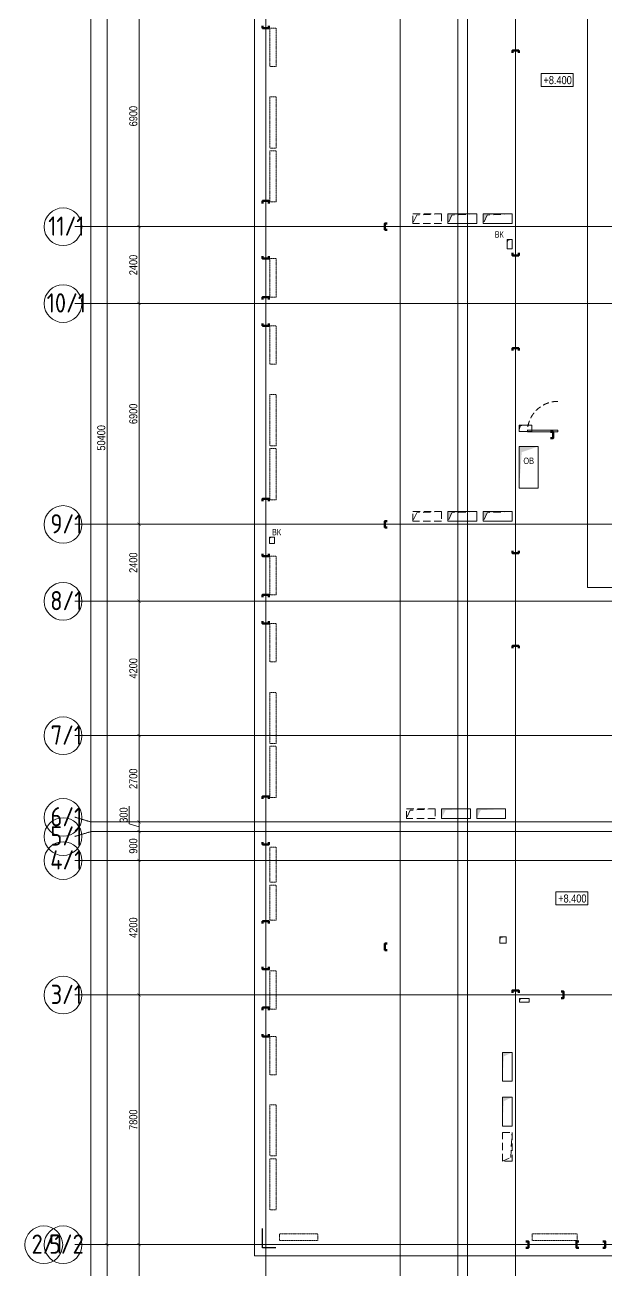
# Model space of a CAD drawing. Header units: millimetres. Extents: x -231292 to 573618, y -153144 to 564035.
# Drawn here: x -229292 to -211150, y 167897 to 206795 of the extents above; entities that cross this region are included whole.
import ezdxf
from ezdxf.enums import TextEntityAlignment as Align

# ---------------------------------------------------------------- set-up
doc = ezdxf.new("R2010")
doc.units = ezdxf.units.MM
for name, pattern in [('CENTER2', [28.575, 19.05, -3.175, 3.175, -3.175]), ('DASHED', [19.05, 12.7, -6.35]), ('HIDDEN', [9.525, 6.35, -3.175]), ('HIDDEN2', [4.7625, 3.175, -1.5875])]:
    doc.linetypes.add(name, pattern=pattern)
doc.layers.get('0').update_dxf_attribs({"color": 250})
doc.layers.get('Defpoints').update_dxf_attribs({"color": 250})
for name, color, linetype, lineweight in [('АР_Двери_внутренние_антипаника', 250, 'Continuous', 0), ('АР_Отметка', 7, 'Continuous', 13), ('АР_Отопительные приборы', 250, 'HIDDEN2', 0), ('АР_Разрезы марка', 250, 'Continuous', 13), ('ВК_Шахты', 5, 'Continuous', 9), ('КМ_Фахверки', 250, 'Continuous', 80), ('КМ_Фахверки_марка для кладочных', 250, 'Continuous', 0), ('КМ_Фахверки_марка_внутренние', 250, 'Continuous', 0), ('ОВ_Классы', 250, 'Continuous', 0), ('ОВ_Шахты', 250, 'Continuous', 5), ('РД_Оси_100', 250, 'Continuous', 0), ('РД_Оси_размер', 250, 'Continuous', 0)]:
    doc.layers.add(name, color=color, linetype=linetype, lineweight=lineweight)
doc.layers.add('АР_Делит', color=250, linetype='Continuous', lineweight=0, plot=False)
doc.layers.add('РД_Размеры КП', color=250, linetype='Continuous')
doc.styles.add('Arial_Narrow_08', font='ARIALN.TTF', dxfattribs={"width": 0.8})
doc.styles.add('style1', font='ARIALN.TTF')
doc.styles.add('ккк', font='isocpeur.ttf', dxfattribs={"width": 0.85, "oblique": 15})
doc.dimstyles.new('Dim100_ареал', dxfattribs={"dimscale": 100, "dimtxt": 2.5, "dimasz": 1, "dimexe": 1, "dimexo": 1, "dimgap": 0.5, "dimtad": 1, "dimzin": 12, "dimdsep": 46, "dimtxsty": 'style1', "dimblk": 'ARCHTICK', "dimcen": 1, "dimdle": 1, "dimclrd": 256, "dimclre": 256, "dimaunit": 1, "dimadec": 0, "dimazin": 3, "dimtfac": 1, "dimtmove": 1, "dimatfit": 3, "dimldrblk": 'OPEN30', "dimfxl": 2, "dimfxlon": 1, "dimtolj": 1, "dimtzin": 0, "dimlwd": 9, "dimlwe": 9, "dimarcsym": 0})

# ---------------------------------------------------------------- blocks, each defined once
blk = doc.blocks.new('A-iden')
at = {"linetype": 'Continuous', "lineweight": 5}
blk.add_circle((-0.73, -4.06), 5.89, dxfattribs=at)
at = {"color": 0, "linetype": 'Continuous', "lineweight": 20, "style": 'ккк', "width": 0.85}
blk.add_attdef('ID', text='', height=6, dxfattribs=at).set_placement((0.31, -3.85), align=Align.MIDDLE_CENTER)
blk = doc.blocks.new('_ArchTick')
at = {"color": 0, "linetype": 'ByBlock', "const_width": 0.15}
blk.add_lwpolyline([(-0.5, -0.5), (0.5, 0.5)], dxfattribs=at)
blk = doc.blocks.new('*D1564')
at = {"layer": 'Defpoints', "color": 0, "transparency": 16777216}
for p in [(-5455, 134700), (-2955, 134700), (-2955, 0)]:
    blk.add_point(p, dxfattribs=at)
at = {"layer": 'РД_Оси_размер', "lineweight": 9, "transparency": 16777216}
for p, q in [((-5255, 134700), (-5555, 134700)), ((-5455, -100), (-5455, 134800)), ((-5255, 0), (-5555, 0))]:
    blk.add_line(p, q, dxfattribs=at)
at = {"layer": 'РД_Оси_размер', "lineweight": 9, "transparency": 16777216, "xscale": 100, "yscale": 100, "zscale": 100}
for p, rotation in [((-5455, 134700), 90), ((-5455, 0), 270)]:
    blk.add_blockref('_ArchTick', p, dxfattribs=dict(at, rotation=rotation))
at = {"layer": 'РД_Оси_размер', "color": 0, "transparency": 16777216, "insert": (-5633, 67350), "char_height": 250, "attachment_point": 5, "rotation": 90, "style": 'style1'}
blk.add_mtext('\\A1;134700', dxfattribs=at)
blk = doc.blocks.new('_Open30')
at = {"color": 0, "linetype": 'ByBlock', "lineweight": -2}
for p, q in [((-1, 0.27), (0, 0)), ((0, 0), (-1, -0.27)), ((0, 0), (-1, 0))]:
    blk.add_line(p, q, dxfattribs=at)
blk = doc.blocks.new('*D25')
at = {"layer": 'Defpoints', "color": 0, "transparency": 16777216}
for p in [(-3955, 13500), (-3220, 13500), (-2955, 0)]:
    blk.add_point(p, dxfattribs=at)
at = {"layer": 'РД_Оси_размер', "color": 0, "lineweight": 5, "transparency": 16777216}
for p, q in [((-3755, 13500), (-4055, 13500)), ((-3955, -100), (-3955, 13600)), ((-3755, 0), (-4055, 0))]:
    blk.add_line(p, q, dxfattribs=at)
at = {"layer": 'РД_Оси_размер', "color": 0, "lineweight": 5, "transparency": 16777216, "xscale": 100, "yscale": 100, "zscale": 100}
for p, rotation in [((-3955, 13500), 90), ((-3955, 0), 270)]:
    blk.add_blockref('_ArchTick', p, dxfattribs=dict(at, rotation=rotation))
at = {"layer": 'РД_Оси_размер', "color": 0, "transparency": 16777216, "insert": (-4133, 6750), "char_height": 250, "attachment_point": 5, "rotation": 90, "style": 'style1'}
blk.add_mtext('\\A1;13500', dxfattribs=at)
blk = doc.blocks.new('*D26')
at = {"layer": 'Defpoints', "color": 0, "transparency": 16777216}
for p in [(-3955, 21300), (-2955, 21300), (-3220, 13500)]:
    blk.add_point(p, dxfattribs=at)
at = {"layer": 'РД_Оси_размер', "color": 0, "lineweight": 5, "transparency": 16777216}
for p, q in [((-3955, 13400), (-3955, 21400)), ((-3755, 21300), (-4055, 21300)), ((-3755, 13500), (-4055, 13500))]:
    blk.add_line(p, q, dxfattribs=at)
at = {"layer": 'РД_Оси_размер', "color": 0, "lineweight": 5, "transparency": 16777216, "xscale": 100, "yscale": 100, "zscale": 100}
for p, rotation in [((-3955, 21300), 90), ((-3955, 13500), 270)]:
    blk.add_blockref('_ArchTick', p, dxfattribs=dict(at, rotation=rotation))
at = {"layer": 'РД_Оси_размер', "color": 0, "transparency": 16777216, "insert": (-4133, 17400), "char_height": 250, "attachment_point": 5, "rotation": 90, "style": 'style1'}
blk.add_mtext('\\A1;7800', dxfattribs=at)
blk = doc.blocks.new('*D1565')
at = {"layer": 'Defpoints', "color": 0, "transparency": 16777216}
for p in [(-3955, 25500), (-2955, 25500), (-2955, 21300)]:
    blk.add_point(p, dxfattribs=at)
at = {"layer": 'РД_Оси_размер', "lineweight": 9, "transparency": 16777216}
for p, q in [((-3755, 25500), (-4055, 25500)), ((-3955, 21200), (-3955, 25600)), ((-3755, 21300), (-4055, 21300))]:
    blk.add_line(p, q, dxfattribs=at)
at = {"layer": 'РД_Оси_размер', "lineweight": 9, "transparency": 16777216, "xscale": 100, "yscale": 100, "zscale": 100}
for p, rotation in [((-3955, 25500), 90), ((-3955, 21300), 270)]:
    blk.add_blockref('_ArchTick', p, dxfattribs=dict(at, rotation=rotation))
at = {"layer": 'РД_Оси_размер', "color": 0, "transparency": 16777216, "insert": (-4133, 23400), "char_height": 250, "attachment_point": 5, "rotation": 90, "style": 'style1'}
blk.add_mtext('\\A1;4200', dxfattribs=at)
blk = doc.blocks.new('*D1566')
at = {"layer": 'Defpoints', "color": 0, "transparency": 16777216}
for p in [(-3955, 26400), (-2955, 26400), (-2955, 25500)]:
    blk.add_point(p, dxfattribs=at)
at = {"layer": 'РД_Оси_размер', "lineweight": 9, "transparency": 16777216}
for p, q in [((-3955, 25400), (-3955, 26500)), ((-3755, 26400), (-4055, 26400)), ((-3755, 25500), (-4055, 25500))]:
    blk.add_line(p, q, dxfattribs=at)
at = {"layer": 'РД_Оси_размер', "lineweight": 9, "transparency": 16777216, "xscale": 100, "yscale": 100, "zscale": 100}
for p, rotation in [((-3955, 26400), 90), ((-3955, 25500), 270)]:
    blk.add_blockref('_ArchTick', p, dxfattribs=dict(at, rotation=rotation))
at = {"layer": 'РД_Оси_размер', "color": 0, "transparency": 16777216, "insert": (-4133, 25950), "char_height": 250, "attachment_point": 5, "rotation": 90, "style": 'style1'}
blk.add_mtext('\\A1;900', dxfattribs=at)
blk = doc.blocks.new('*D1567')
at = {"layer": 'Defpoints', "color": 0, "transparency": 16777216}
for p in [(-3955, 26700), (-2955, 26700), (-2955, 26400)]:
    blk.add_point(p, dxfattribs=at)
at = {"layer": 'РД_Оси_размер', "lineweight": 9, "transparency": 16777216}
for p, q in [((-4258, 26641), (-4258, 27193)), ((-3955, 26550), (-4258, 26641)), ((-3755, 26700), (-4055, 26700)), ((-3955, 26300), (-3955, 26800)), ((-3755, 26400), (-4055, 26400))]:
    blk.add_line(p, q, dxfattribs=at)
at = {"layer": 'РД_Оси_размер', "lineweight": 9, "transparency": 16777216, "xscale": 100, "yscale": 100, "zscale": 100}
for p, rotation in [((-3955, 26700), 90), ((-3955, 26400), 270)]:
    blk.add_blockref('_ArchTick', p, dxfattribs=dict(at, rotation=rotation))
at = {"layer": 'РД_Оси_размер', "color": 0, "transparency": 16777216, "insert": (-4435, 26917), "char_height": 250, "attachment_point": 5, "rotation": 90, "style": 'style1'}
blk.add_mtext('\\A1;300', dxfattribs=at)
blk = doc.blocks.new('*D1568')
at = {"layer": 'Defpoints', "color": 0, "transparency": 16777216}
for p in [(-3955, 29400), (-2955, 29400), (-2955, 26700)]:
    blk.add_point(p, dxfattribs=at)
at = {"layer": 'РД_Оси_размер', "lineweight": 9, "transparency": 16777216}
for p, q in [((-3755, 29400), (-4055, 29400)), ((-3955, 26600), (-3955, 29500)), ((-3755, 26700), (-4055, 26700))]:
    blk.add_line(p, q, dxfattribs=at)
at = {"layer": 'РД_Оси_размер', "lineweight": 9, "transparency": 16777216, "xscale": 100, "yscale": 100, "zscale": 100}
for p, rotation in [((-3955, 29400), 90), ((-3955, 26700), 270)]:
    blk.add_blockref('_ArchTick', p, dxfattribs=dict(at, rotation=rotation))
at = {"layer": 'РД_Оси_размер', "color": 0, "transparency": 16777216, "insert": (-4133, 28050), "char_height": 250, "attachment_point": 5, "rotation": 90, "style": 'style1'}
blk.add_mtext('\\A1;2700', dxfattribs=at)
blk = doc.blocks.new('*D1569')
at = {"layer": 'Defpoints', "color": 0, "transparency": 16777216}
for p in [(-3955, 33600), (-2955, 33600), (-2955, 29400)]:
    blk.add_point(p, dxfattribs=at)
at = {"layer": 'РД_Оси_размер', "lineweight": 9, "transparency": 16777216}
for p, q in [((-3755, 33600), (-4055, 33600)), ((-3955, 29300), (-3955, 33700)), ((-3755, 29400), (-4055, 29400))]:
    blk.add_line(p, q, dxfattribs=at)
at = {"layer": 'РД_Оси_размер', "lineweight": 9, "transparency": 16777216, "xscale": 100, "yscale": 100, "zscale": 100}
for p, rotation in [((-3955, 33600), 90), ((-3955, 29400), 270)]:
    blk.add_blockref('_ArchTick', p, dxfattribs=dict(at, rotation=rotation))
at = {"layer": 'РД_Оси_размер', "color": 0, "transparency": 16777216, "insert": (-4133, 31500), "char_height": 250, "attachment_point": 5, "rotation": 90, "style": 'style1'}
blk.add_mtext('\\A1;4200', dxfattribs=at)
blk = doc.blocks.new('*D1570')
at = {"layer": 'Defpoints', "color": 0, "transparency": 16777216}
for p in [(-3955, 36000), (-2955, 36000), (-2955, 33600)]:
    blk.add_point(p, dxfattribs=at)
at = {"layer": 'РД_Оси_размер', "lineweight": 9, "transparency": 16777216}
for p, q in [((-3755, 36000), (-4055, 36000)), ((-3955, 33500), (-3955, 36100)), ((-3755, 33600), (-4055, 33600))]:
    blk.add_line(p, q, dxfattribs=at)
at = {"layer": 'РД_Оси_размер', "lineweight": 9, "transparency": 16777216, "xscale": 100, "yscale": 100, "zscale": 100}
for p, rotation in [((-3955, 36000), 90), ((-3955, 33600), 270)]:
    blk.add_blockref('_ArchTick', p, dxfattribs=dict(at, rotation=rotation))
at = {"layer": 'РД_Оси_размер', "color": 0, "transparency": 16777216, "insert": (-4133, 34800), "char_height": 250, "attachment_point": 5, "rotation": 90, "style": 'style1'}
blk.add_mtext('\\A1;2400', dxfattribs=at)
blk = doc.blocks.new('*D1571')
at = {"layer": 'Defpoints', "color": 0, "transparency": 16777216}
for p in [(-3955, 42900), (-2955, 42900), (-2955, 36000)]:
    blk.add_point(p, dxfattribs=at)
at = {"layer": 'РД_Оси_размер', "lineweight": 9, "transparency": 16777216}
for p, q in [((-3755, 42900), (-4055, 42900)), ((-3955, 35900), (-3955, 43000)), ((-3755, 36000), (-4055, 36000))]:
    blk.add_line(p, q, dxfattribs=at)
at = {"layer": 'РД_Оси_размер', "lineweight": 9, "transparency": 16777216, "xscale": 100, "yscale": 100, "zscale": 100}
for p, rotation in [((-3955, 42900), 90), ((-3955, 36000), 270)]:
    blk.add_blockref('_ArchTick', p, dxfattribs=dict(at, rotation=rotation))
at = {"layer": 'РД_Оси_размер', "color": 0, "transparency": 16777216, "insert": (-4133, 39450), "char_height": 250, "attachment_point": 5, "rotation": 90, "style": 'style1'}
blk.add_mtext('\\A1;6900', dxfattribs=at)
blk = doc.blocks.new('*D1572')
at = {"layer": 'Defpoints', "color": 0, "transparency": 16777216}
for p in [(-3955, 45300), (-2955, 45300), (-2955, 42900)]:
    blk.add_point(p, dxfattribs=at)
at = {"layer": 'РД_Оси_размер', "lineweight": 9, "transparency": 16777216}
for p, q in [((-3755, 45300), (-4055, 45300)), ((-3955, 42800), (-3955, 45400)), ((-3755, 42900), (-4055, 42900))]:
    blk.add_line(p, q, dxfattribs=at)
at = {"layer": 'РД_Оси_размер', "lineweight": 9, "transparency": 16777216, "xscale": 100, "yscale": 100, "zscale": 100}
for p, rotation in [((-3955, 45300), 90), ((-3955, 42900), 270)]:
    blk.add_blockref('_ArchTick', p, dxfattribs=dict(at, rotation=rotation))
at = {"layer": 'РД_Оси_размер', "color": 0, "transparency": 16777216, "insert": (-4133, 44100), "char_height": 250, "attachment_point": 5, "rotation": 90, "style": 'style1'}
blk.add_mtext('\\A1;2400', dxfattribs=at)
blk = doc.blocks.new('*D1573')
at = {"layer": 'Defpoints', "color": 0, "transparency": 16777216}
for p in [(-3955, 52200), (-2955, 52200), (-2955, 45300)]:
    blk.add_point(p, dxfattribs=at)
at = {"layer": 'РД_Оси_размер', "lineweight": 9, "transparency": 16777216}
for p, q in [((-3755, 52200), (-4055, 52200)), ((-3955, 45200), (-3955, 52300)), ((-3755, 45300), (-4055, 45300))]:
    blk.add_line(p, q, dxfattribs=at)
at = {"layer": 'РД_Оси_размер', "lineweight": 9, "transparency": 16777216, "xscale": 100, "yscale": 100, "zscale": 100}
for p, rotation in [((-3955, 52200), 90), ((-3955, 45300), 270)]:
    blk.add_blockref('_ArchTick', p, dxfattribs=dict(at, rotation=rotation))
at = {"layer": 'РД_Оси_размер', "color": 0, "transparency": 16777216, "insert": (-4133, 48750), "char_height": 250, "attachment_point": 5, "rotation": 90, "style": 'style1'}
blk.add_mtext('\\A1;6900', dxfattribs=at)
blk = doc.blocks.new('*D1607')
at = {"layer": 'Defpoints', "color": 0, "transparency": 16777216}
for p in [(-4955, 13500), (-2955, 13500), (-2955, 0)]:
    blk.add_point(p, dxfattribs=at)
at = {"layer": 'РД_Оси_размер', "lineweight": 9, "transparency": 16777216}
for p, q in [((-4755, 13500), (-5055, 13500)), ((-4955, -100), (-4955, 13600)), ((-4755, 0), (-5055, 0))]:
    blk.add_line(p, q, dxfattribs=at)
at = {"layer": 'РД_Оси_размер', "lineweight": 9, "transparency": 16777216, "xscale": 100, "yscale": 100, "zscale": 100}
for p, rotation in [((-4955, 13500), 90), ((-4955, 0), 270)]:
    blk.add_blockref('_ArchTick', p, dxfattribs=dict(at, rotation=rotation))
at = {"layer": 'РД_Оси_размер', "color": 0, "transparency": 16777216, "insert": (-5133, 6750), "char_height": 250, "attachment_point": 5, "rotation": 90, "style": 'style1'}
blk.add_mtext('\\A1;13500', dxfattribs=at)
blk = doc.blocks.new('*D1608')
at = {"layer": 'Defpoints', "color": 0, "transparency": 16777216}
for p in [(-4955, 63900), (-2955, 63900), (-2955, 13500)]:
    blk.add_point(p, dxfattribs=at)
at = {"layer": 'РД_Оси_размер', "lineweight": 9, "transparency": 16777216}
for p, q in [((-4755, 63900), (-5055, 63900)), ((-4955, 13400), (-4955, 64000)), ((-4755, 13500), (-5055, 13500))]:
    blk.add_line(p, q, dxfattribs=at)
at = {"layer": 'РД_Оси_размер', "lineweight": 9, "transparency": 16777216, "xscale": 100, "yscale": 100, "zscale": 100}
for p, rotation in [((-4955, 63900), 90), ((-4955, 13500), 270)]:
    blk.add_blockref('_ArchTick', p, dxfattribs=dict(at, rotation=rotation))
at = {"layer": 'РД_Оси_размер', "color": 0, "transparency": 16777216, "insert": (-5133, 38700), "char_height": 250, "attachment_point": 5, "rotation": 90, "style": 'style1'}
blk.add_mtext('\\A1;50400', dxfattribs=at)
blk = doc.blocks.new('Отметка_план')
at = {"color": 7}
blk.add_lwpolyline([(0, 0), (10, 0), (10, 4), (0, 4)], close=True, dxfattribs=at)
at = {"style": 'Arial_Narrow_08', "width": 0.8}
blk.add_attdef('OTMG', text='', height=2.5, dxfattribs=at).set_placement((9.06, 0.7), align=Align.RIGHT)
blk = doc.blocks.new('otv пунктир')
at = {"linetype": 'HIDDEN', "ltscale": 0.07}
blk.add_lwpolyline([(0, 0), (0, 1), (1, 1), (1, 0)], close=True, dxfattribs=at)
blk.add_lwpolyline([(0, 1), (0.135, 0.137), (1, 0)], dxfattribs=at)
blk = doc.blocks.new('otv')
at = {"linetype": 'Continuous'}
blk.add_lwpolyline([(0, -1), (0, 0), (1, 0), (1, -1)], close=True, dxfattribs=at)
blk.add_solid([(0, -1), (0, 0), (0.135, -0.137), (1, 0)], dxfattribs=at)
blk = doc.blocks.new('Ф_пеноблок 200')
at = {"layer": 'КМ_Фахверки'}
blk.add_lwpolyline([(0, -75), (0, 0), (200, 0), (200, -75)], dxfattribs=at)
blk = doc.blocks.new('Bottom_R_1200')
at = {"layer": 'АР_Отопительные приборы'}
blk.add_lwpolyline([(-600, -100), (600, -100), (600, 100), (-600, 100)], close=True, dxfattribs=at)
blk = doc.blocks.new('Bottom_R_1600')
at = {"layer": 'АР_Отопительные приборы'}
blk.add_lwpolyline([(-800, -100), (800, -100), (800, 100), (-800, 100)], close=True, dxfattribs=at)
blk = doc.blocks.new('Bottom_R_1100')
at = {"layer": 'АР_Отопительные приборы'}
blk.add_lwpolyline([(-550, -100), (550, -100), (550, 100), (-550, 100)], close=True, dxfattribs=at)
blk = doc.blocks.new('Bottom_R_1400')
at = {"layer": 'АР_Отопительные приборы'}
blk.add_lwpolyline([(-700, -100), (700, -100), (700, 100), (-700, 100)], close=True, dxfattribs=at)
blk = doc.blocks.new('СОШ_2200_АР_ОСИ_М100_28.05.24')
at = {"layer": 'АР_Делит', "color": 5, "linetype": 'DASHED'}
blk.add_lwpolyline([(20455, 68320), (20455, 26755), (27955, 26755), (27955, 13145), (-355, 13145), (-355, 100855)], dxfattribs=at)
at = {"layer": 'РД_Оси_100', "linetype": 'CENTER2'}
for p, q in [((0, -6155), (0, 139938.679)), ((4200, -6155), (4200, 139938.679)), ((29555, 45300), (-5954.958, 45300)), ((29555, 42900), (-5954.958, 42900)), ((29555, 36000), (-5954.958, 36000)), ((29555, 33600), (-5954.958, 33600)), ((29555, 29400), (-5954.958, 29400)), ((-5954.958, 21300), (29555, 21300)), ((-5954.958, 13500), (29555, 13500))]:
    blk.add_line(p, q, dxfattribs=at)
for points in [[(5849.555, 139938.679), (6000, 139538.679), (6000, -6194.559)], [(6300, -6195.83), (6300, 139538.679), (6450, 139938.679)], [(7800, -6155), (7800, 139938.679)], [(29555, 26700), (-5454.958, 26700), (-5954.958, 26850)], [(29555, 26400), (-5454.958, 26400), (-5954.958, 26250)], [(29555, 25500), (-5954.958, 25500)]]:
    blk.add_lwpolyline(points, dxfattribs=at)
at = {"layer": 'РД_Оси_100', "color": 0, "xscale": 100, "yscale": 100, "zscale": 100}
for p, values in [((-6254.958, 45700), {'ID': '11/1'}), ((-6254.958, 43300), {'ID': '10/1'}), ((-6254.958, 36400), {'ID': '9/1'}), ((-6254.958, 34000), {'ID': '8/1'}), ((-6254.958, 29800), {'ID': '7/1'}), ((-6254.958, 27250), {'ID': '6/1'}), ((-6254.957, 26650), {'ID': '5/1'}), ((-6254.958, 25900), {'ID': '4/1'}), ((-6254.958, 21700), {'ID': '3/1'}), ((-6854.958, 13900), {'ID': '2/1'}), ((-6254.958, 13900), {'ID': '5/2'})]:
    blk.add_blockref('A-iden', p, dxfattribs=at).add_auto_attribs(values)
at = {"layer": 'РД_Оси_размер'}
for base, p1, p2, picture, middle in [((-5454.958, 134700), (-2954.958, 0), (-2954.958, 134700), '*D1564', (-5632.601, 67350)), ((-4954.958, 63900), (-2954.958, 13500), (-2954.958, 63900), '*D1608', (-5132.601, 38700)), ((-3954.958, 52200), (-2954.958, 45300), (-2954.958, 52200), '*D1573', (-4132.601, 48750)), ((-3954.958, 45300), (-2954.958, 42900), (-2954.958, 45300), '*D1572', (-4132.601, 44100)), ((-3954.958, 42900), (-2954.958, 36000), (-2954.958, 42900), '*D1571', (-4132.601, 39450)), ((-3954.958, 36000), (-2954.958, 33600), (-2954.958, 36000), '*D1570', (-4132.601, 34800)), ((-3954.958, 33600), (-2954.958, 29400), (-2954.958, 33600), '*D1569', (-4132.601, 31500)), ((-3954.958, 29400), (-2954.958, 26700), (-2954.958, 29400), '*D1568', (-4132.601, 28050)), ((-3954.958, 26700), (-2954.958, 26400), (-2954.958, 26700), '*D1567', (-4435.244, 26690.793)), ((-3954.958, 26400), (-2954.958, 25500), (-2954.958, 26400), '*D1566', (-4132.601, 25950)), ((-3954.958, 25500), (-2954.958, 21300), (-2954.958, 25500), '*D1565', (-4132.601, 23400)), ((-3954.958, 21300), (-3220.264, 13500), (-2954.958, 21300), '*D26', (-4132.601, 17400)), ((-4954.958, 13500), (-2954.958, 0), (-2954.958, 13500), '*D1607', (-5132.601, 6750)), ((-3954.958, 13500), (-2954.958, 0), (-3220.264, 13500), '*D25', (-4132.601, 6750))]:
    dim = blk.add_linear_dim(base=base, p1=p1, p2=p2, angle=90, dimstyle='Dim100_ареал', dxfattribs=at)
    dim.commit()
    dim.dimension.update_dxf_attribs({"geometry": picture, "text_midpoint": middle})

msp = doc.modelspace()

# ---------------------------------------------------------------- linework, layer by layer
at = {"layer": 'АР_Двери_внутренние_антипаника', "color": 253, "linetype": 'DASHED', "lineweight": 0, "ltscale": 15}
msp.add_lwpolyline([(-213604.956, 194135.167, -0.397889825), (-212654.956, 195035.167)], format="xyb", dxfattribs=at)
at = {"layer": 'АР_Двери_внутренние_антипаника', "lineweight": 0}
msp.add_lwpolyline([(-213604.956, 194085.167), (-213604.956, 194135.167), (-212654.956, 194135.167), (-212654.956, 194085.167)], close=True, dxfattribs=at)
at = {"layer": 'АР_Разрезы марка', "linetype": 'DASHED', "lineweight": 0}
msp.add_lwpolyline([(-220727.999, 262385.777), (-220727.999, 222288.934), (-211731.635, 222288.934), (-211731.635, 189220.614), (-208541.431, 189220.614), (-208541.431, 162994.402)], dxfattribs=at)
at = {"layer": 'КМ_Фахверки_марка для кладочных'}
msp.add_lwpolyline([(-221463.956, 168595.168), (-221874.956, 168595.168), (-221874.956, 169201.168)], dxfattribs=at)
msp.add_lwpolyline([(-221463.956, 168595.168), (-221874.956, 168595.168), (-221874.956, 169201.168)], dxfattribs=at)
at = {"layer": 'КМ_Фахверки_марка_внутренние'}
msp.add_lwpolyline([(-221556.713, 168595.168), (-221874.956, 168595.168), (-221874.956, 168900.843)], dxfattribs=at)
at = {"layer": 'РД_Размеры КП'}
for points in [[(-221463.956, 168595.168), (-221874.956, 168595.168), (-221874.956, 169201.168)], [(-221463.956, 168595.168), (-221874.956, 168595.168), (-221874.956, 169201.168)], [(-221463.956, 168595.168), (-221874.956, 168595.168), (-221874.956, 169048.168)]]:
    msp.add_lwpolyline(points, dxfattribs=at)

# ---------------------------------------------------------------- block references
at = {"layer": 'АР_Отметка'}
ref = msp.add_blockref('Отметка_план', (-213178.063, 204875.895), dxfattribs=dict(at, xscale=100, yscale=100, zscale=100))
ref.add_attrib('OTMG', '+8.400', dxfattribs={"layer": '0', "color": 0, "height": 250, "style": 'style1'}).set_placement((-212220.645, 205195.711), align=Align.TOP_RIGHT)
ref = msp.add_blockref('Отметка_план', (-212718.727, 179310.162), dxfattribs=dict(at, xscale=100, yscale=100, zscale=100))
ref.add_attrib('OTMG', '+8.400', dxfattribs={"layer": '0', "color": 0, "height": 250, "style": 'style1'}).set_placement((-211761.309, 179629.978), align=Align.TOP_RIGHT)
at = {"layer": 'АР_Отопительные приборы', "rotation": 270}
for name, p in [('Bottom_R_1200', (-221544.958, 206095.167)), ('Bottom_R_1600', (-221544.956, 203745.167)), ('Bottom_R_1600', (-221544.956, 202063.447)), ('Bottom_R_1200', (-221544.956, 198895.168)), ('Bottom_R_1200', (-221544.956, 196795.168)), ('Bottom_R_1600', (-221544.956, 194445.168)), ('Bottom_R_1600', (-221544.956, 192763.447)), ('Bottom_R_1200', (-221544.956, 189595.167)), ('Bottom_R_1200', (-221544.956, 187495.167)), ('Bottom_R_1600', (-221544.956, 185145.167)), ('Bottom_R_1600', (-221544.956, 183463.447)), ('Bottom_R_1100', (-221544.956, 180561.851)), ('Bottom_R_1100', (-221544.956, 179376.765)), ('Bottom_R_1200', (-221544.956, 176646.84)), ('Bottom_R_1200', (-221544.956, 174595.168)), ('Bottom_R_1600', (-221544.956, 172261.851)), ('Bottom_R_1600', (-221544.956, 170576.765))]:
    msp.add_blockref(name, p, dxfattribs=at)
at = {"layer": 'АР_Отопительные приборы'}
for name, p in [('Bottom_R_1200', (-220749.228, 168925.167)), ('Bottom_R_1400', (-212755.945, 168925.167))]:
    msp.add_blockref(name, p, dxfattribs=at)
at = {"layer": 'ВК_Шахты', "color": 1}
for p, xscale, yscale in [((-214234.956, 200095.168), 150, 300), ((-213864.956, 194295.167), 400, 200), ((-221654.956, 190795.168), 150, 200), ((-214464.642, 178305.168), 200, 200), ((-213854.046, 176385.168), 300, 120)]:
    msp.add_blockref('otv', p, dxfattribs=dict(at, xscale=xscale, yscale=yscale))
at = {"layer": 'КМ_Фахверки', "xscale": -1}
for p, rotation in [((-221874.956, 206695.167), 180), ((-218054.956, 200595.168), 90), ((-221874.956, 199495.168), 180), ((-214074.956, 199595.168), 180), ((-221874.956, 197395.168), 180), ((-212804.956, 193885.167), 270), ((-218054.956, 191295.326), 90), ((-221874.956, 190195.167), 180), ((-214074.956, 190295.168), 180), ((-221874.956, 188095.167), 180), ((-221874.956, 181195.167), 180), ((-218054.956, 178095.168), 90), ((-221874.956, 177295.168), 180), ((-212474.956, 176395.168), 270), ((-221874.956, 175195.168), 180), ((-213574.956, 168595.168), 270), ((-211174.956, 168595.168), 270)]:
    msp.add_blockref('Ф_пеноблок 200', p, dxfattribs=dict(at, rotation=rotation))
at = {"layer": 'КМ_Фахверки'}
for p in [(-214074.956, 205995.167), (-221874.956, 201295.167), (-221874.956, 198295.168), (-214074.956, 196695.168), (-221874.956, 191995.168), (-221874.956, 188995.167), (-214074.956, 187395.168), (-221874.956, 182695.167), (-221874.956, 178795.167), (-221874.956, 176095.168)]:
    msp.add_blockref('Ф_пеноблок 200', p, dxfattribs=at)
at = {"layer": 'КМ_Фахверки', "xscale": -1}
msp.add_blockref('Ф_пеноблок 200', (-213874.956, 176635.168), dxfattribs=at)
at = {"layer": 'КМ_Фахверки', "rotation": 90.00000000000001}
msp.add_blockref('Ф_пеноблок 200', (-212074.956, 168595.168), dxfattribs=at)
at = {"layer": 'ОВ_Классы'}
for p, xscale, yscale, rotation in [((-217184.956, 200895.168), 300, 900, 270), ((-217184.956, 200895.168), 300, 900, 270), ((-216084.956, 200895.168), 300, 900, 270), ((-214984.956, 200895.168), 300, 900, 270), ((-217184.956, 191595.326), 300, 900, 270), ((-217184.956, 191595.326), 300, 900, 270), ((-216084.956, 191595.326), 300, 900, 270), ((-214984.956, 191595.326), 300, 900, 270), ((-217384.956, 182305.168), 300, 900, 270), ((-214084.956, 171295.168), 900, 300, 90)]:
    msp.add_blockref('otv пунктир', p, dxfattribs=dict(at, xscale=xscale, yscale=yscale, rotation=rotation))
at = {"layer": 'ОВ_Шахты', "color": 1, "zscale": 1400}
for p, xscale, yscale in [((-216084.956, 200895.168), 900, 300), ((-214984.956, 200895.168), 900, 300), ((-213864.96, 193625.167), 600, 1300), ((-216084.956, 191595.326), 900, 300), ((-214984.956, 191595.326), 900, 300), ((-216284.956, 182305.167), 900, 300), ((-215184.956, 182305.167), 900, 300), ((-214384.956, 174695.168), 300, 900), ((-214384.956, 173295.168), 300, 900)]:
    msp.add_blockref('otv', p, dxfattribs=dict(at, xscale=xscale, yscale=yscale))
at = {"layer": 'РД_Оси_100'}
msp.add_blockref('СОШ_2200_АР_ОСИ_М100_28.05.24', (-221774.956, 155195.168), dxfattribs=at)

# ---------------------------------------------------------------- texts
at = {"layer": 'ВК_Шахты', "char_height": 200, "width": 500, "attachment_point": 5, "style": 'style1'}
for insert in [(-214487.011, 200250.614), (-221436.781, 190950.614)]:
    msp.add_mtext('ВК', dxfattribs=dict(at, insert=insert))
at = {"layer": 'ОВ_Шахты', "insert": (-213564.96, 193175.167), "char_height": 200, "width": 600, "attachment_point": 5, "style": 'style1'}
msp.add_mtext('ОВ', dxfattribs=at)

doc.saveas('drawing.dxf')
